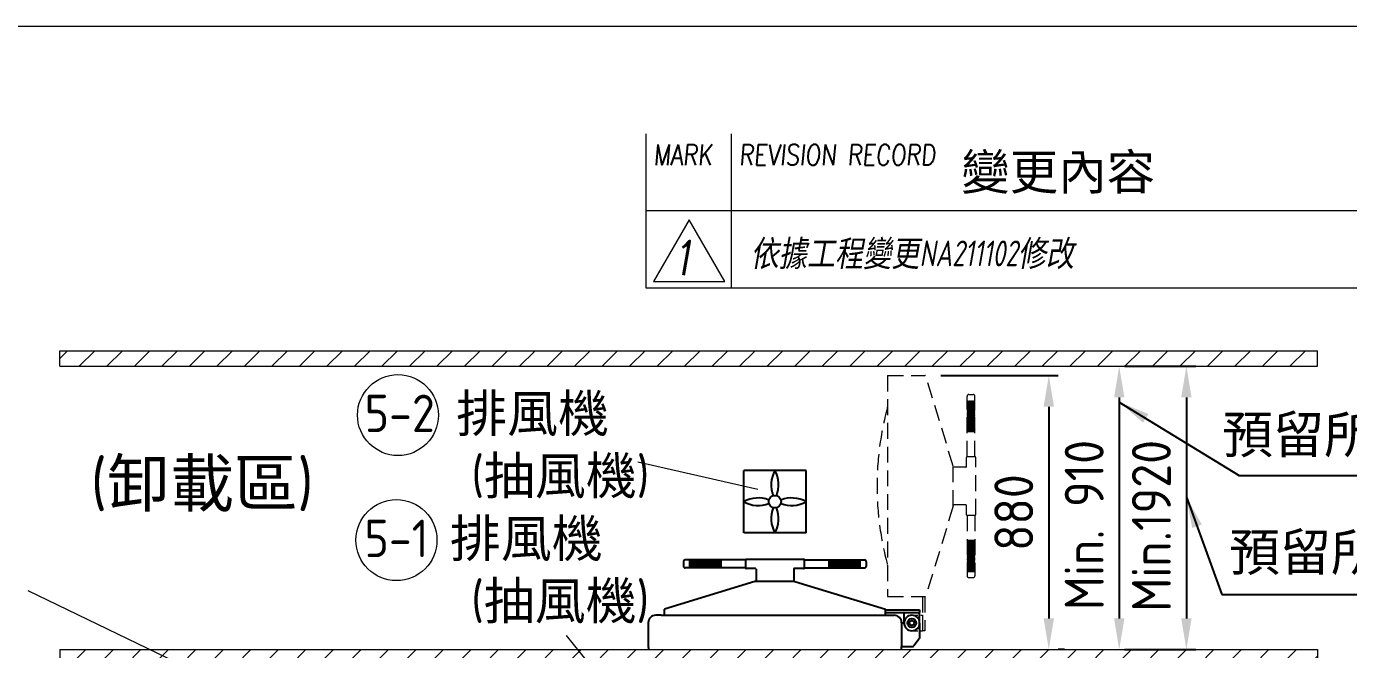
# Model space of a CAD drawing. Header units: millimetres. Extents: x 0 to 16115, y -10 to 11340.
# Drawn here: x 9635 to 13882, y 9338 to 11340 of the extents above; entities that cross this region are included whole.
import ezdxf

# ---------------------------------------------------------------- set-up
doc = ezdxf.new("R2010")
doc.units = ezdxf.units.MM
doc.header["$MEASUREMENT"] = 0
doc.linetypes.add('HIDDEN', pattern=[9.525, 6.35, -3.175])
doc.layers.get('0').update_dxf_attribs({"lineweight": 25})
for name, color, linetype, lineweight in [('D', 3, 'Continuous', 13), ('F', 7, 'Continuous', 15), ('H', 2, 'HIDDEN', 15), ('S', 4, 'Continuous', 15), ('T', 4, 'Continuous', 15)]:
    doc.layers.add(name, color=color, linetype=linetype, lineweight=lineweight)
doc.styles.get("Standard").update_dxf_attribs({"font": 'KAIU.TTF'})
doc.styles.add('STU25', font='isocp2.shx')
doc.styles.add('Text', font='romans.shx', dxfattribs={"width": 0.8, "oblique": 10})
doc.dimstyles.new('STU25', dxfattribs={"dimscale": 50, "dimtxt": 2.5, "dimasz": 2, "dimexe": 0.6, "dimexo": 1, "dimgap": 1, "dimtad": 1, "dimdsep": 46, "dimtxsty": 'STU25', "dimcen": 2, "dimazin": 2, "dimtfac": 1, "dimtmove": 0, "dimatfit": 3, "dimfxl": 0, "dimtolj": 1, "dimtzin": 0, "dimarcsym": 0})
doc.dimstyles.new('STU25$7', dxfattribs={"dimscale": 50, "dimtxt": 2.5, "dimasz": 2, "dimexe": 1.25, "dimexo": 0.625, "dimgap": 1, "dimtad": 0, "dimdec": 4, "dimdsep": 46, "dimtxsty": 'STU25', "dimcen": 2.5, "dimazin": 2, "dimtfac": 1, "dimtdec": 4, "dimtmove": 0, "dimatfit": 3, "dimfxl": 0, "dimtolj": 1, "dimtzin": 0, "dimarcsym": 0})

# ---------------------------------------------------------------- blocks, each defined once
blk = doc.blocks.new('*D11')
at = {"layer": 'D', "color": 0, "lineweight": -2}
for p, q in [((13162.2, 10248.1), (13391.6, 10248.1)), ((13361.6, 10148.1), (13361.6, 9438.1)), ((13162.2, 9338.1), (13391.6, 9338.1))]:
    blk.add_line(p, q, dxfattribs=at)
at = {"layer": 'D', "color": 0}
for points in [[(13378.2, 10148.1), (13344.9, 10148.1), (13361.6, 10248.1)], [(13344.9, 9438.1), (13378.2, 9438.1), (13361.6, 9338.1)]]:
    blk.add_solid(points, dxfattribs=at)
at = {"layer": 'Defpoints', "color": 0}
for p in [(13112.2, 10248.1), (13112.2, 9338.1), (13361.6, 9338.1)]:
    blk.add_point(p, dxfattribs=at)
at = {"layer": 'D', "color": 0, "insert": (13249.1, 9735.4), "char_height": 125, "attachment_point": 5, "rotation": 90, "style": 'STU25'}
blk.add_mtext('\\A1;{\\Fisocp2.shx;Min.1920}', dxfattribs=at)
blk = doc.blocks.new('*D12')
at = {"layer": 'D', "color": 0, "lineweight": -2}
for p, q in [((13162.2, 10248.1), (13175.7, 10248.1)), ((13145.7, 10148.1), (13145.7, 9438.1)), ((13162.2, 9338.1), (13175.7, 9338.1))]:
    blk.add_line(p, q, dxfattribs=at)
at = {"layer": 'D', "color": 0}
for points in [[(13162.4, 10148.1), (13129.1, 10148.1), (13145.7, 10248.1)], [(13129.1, 9438.1), (13162.4, 9438.1), (13145.7, 9338.1)]]:
    blk.add_solid(points, dxfattribs=at)
at = {"layer": 'Defpoints', "color": 0}
for p in [(13112.2, 10248.1), (13112.2, 9338.1), (13145.7, 9338.1)]:
    blk.add_point(p, dxfattribs=at)
at = {"layer": 'D', "color": 0, "insert": (13033.2, 9738.1), "char_height": 125, "attachment_point": 5, "rotation": 90, "style": 'STU25'}
blk.add_mtext('\\A1;{\\Fisocp2.shx;Min. 910}', dxfattribs=at)
blk = doc.blocks.new('*D20')
at = {"layer": 'D', "color": 0, "lineweight": -2}
for p, q in [((12572.6, 10218.4), (12949.5, 10218.4)), ((12919.5, 10118.4), (12919.5, 9438.1)), ((12969.5, 9338.1), (12949.5, 9338.1))]:
    blk.add_line(p, q, dxfattribs=at)
at = {"layer": 'D', "color": 0}
for points in [[(12936.2, 10118.4), (12902.9, 10118.4), (12919.5, 10218.4)], [(12902.9, 9438.1), (12936.2, 9438.1), (12919.5, 9338.1)]]:
    blk.add_solid(points, dxfattribs=at)
at = {"layer": 'Defpoints', "color": 0}
for p in [(12522.6, 10218.4), (12919.5, 9338.1), (12919.5, 9338.1)]:
    blk.add_point(p, dxfattribs=at)
at = {"layer": 'D', "color": 0, "insert": (12807, 9778.2), "char_height": 125, "attachment_point": 5, "rotation": 90, "style": 'STU25'}
blk.add_mtext('\\A1;880', dxfattribs=at)

msp = doc.modelspace()

# ---------------------------------------------------------------- hatches: boundary and pattern name
at = {"layer": 'H', "ltscale": 5}
h = msp.add_hatch(dxfattribs=at)
h.set_pattern_fill('ANSI31', color=256, scale=500, style=0)
h.set_pattern_definition([(45, (5042.114, 19715.65), (-44.19417, 44.19417), [])])
edge = h.paths.add_edge_path()
edge.add_line((9742.148, 10248.086), (13782.148, 10248.086))
edge.add_line((13782.148, 10248.086), (13782.148, 10298.086))
edge.add_line((9742.148, 10298.086), (13782.148, 10298.086))
edge.add_line((9742.148, 10248.086), (9742.148, 10298.086))
h = msp.add_hatch(dxfattribs=at)
h.set_pattern_fill('ANSI31', color=256, scale=500, style=0)
h.set_pattern_definition([(45, (-15540.395, -4626.37), (-44.19417, 44.19417), [])])
h.paths.add_polyline_path([(13782.148, 7788.086), (13782.148, 9338.086), (9742.148, 9338.086), (9742.148, 7788.086), (9792.148, 7788.086), (9792.148, 7838.086), (9792.148, 8388.086), (9792.148, 9288.086), (13732.148, 9288.086), (13732.148, 9212.13, -0.41421356), (13742.908, 9201.369, -0.41421356), (13732.148, 9190.608), (13732.148, 7838.086), (13732.148, 7788.086)])

# ---------------------------------------------------------------- linework, layer by layer
at = {"linetype": 'Continuous'}
for p, q in [((12139.648, 9913.086), (11939.648, 9913.086)), ((11939.648, 9713.086), (11939.648, 9913.086)), ((12139.648, 9713.086), (12139.648, 9913.086)), ((12139.648, 9713.086), (11939.648, 9713.086))]:
    msp.add_line(p, q, dxfattribs=at)
for p, q in [((11745.541, 9620.086), (11745.541, 9606.686)), ((11945.541, 9626.086), (11751.541, 9626.086)), ((11945.541, 9600.686), (11751.541, 9600.686)), ((11789.355, 9626.086), (11765.541, 9602.273)), ((11787.355, 9626.086), (11765.541, 9604.273)), ((11785.355, 9626.086), (11765.541, 9606.273)), ((11783.355, 9626.086), (11765.541, 9608.273)), ((11765.541, 9626.086), (11765.541, 9600.686)), ((11775.355, 9626.086), (11765.541, 9616.273)), ((11773.355, 9626.086), (11765.541, 9618.273)), ((11771.355, 9626.086), (11765.541, 9620.273)), ((11781.355, 9626.086), (11765.541, 9610.273)), ((11779.355, 9626.086), (11765.541, 9612.273)), ((11777.355, 9626.086), (11765.541, 9614.273)), ((11767.355, 9626.086), (11765.541, 9624.273)), ((11769.355, 9626.086), (11765.541, 9622.273)), ((11765.541, 9625.663), (11790.519, 9600.686)), ((11765.541, 9623.663), (11788.519, 9600.686)), ((11765.541, 9621.663), (11786.519, 9600.686)), ((11765.541, 9619.663), (11784.519, 9600.686)), ((11765.541, 9617.663), (11782.519, 9600.686)), ((11765.541, 9615.663), (11780.519, 9600.686)), ((11765.541, 9613.663), (11778.519, 9600.686)), ((11765.541, 9611.663), (11776.519, 9600.686)), ((11765.541, 9609.663), (11774.519, 9600.686)), ((11765.541, 9607.663), (11772.519, 9600.686)), ((11765.541, 9605.663), (11770.519, 9600.686)), ((11765.541, 9603.663), (11768.519, 9600.686)), ((11765.541, 9601.663), (11766.519, 9600.686)), ((11791.355, 9626.086), (11765.955, 9600.686)), ((11767.119, 9626.086), (11792.519, 9600.686)), ((11793.355, 9626.086), (11767.955, 9600.686)), ((11769.119, 9626.086), (11794.519, 9600.686)), ((11795.355, 9626.086), (11769.955, 9600.686)), ((11771.119, 9626.086), (11796.519, 9600.686)), ((11797.355, 9626.086), (11771.955, 9600.686)), ((11773.119, 9626.086), (11798.519, 9600.686)), ((11799.355, 9626.086), (11773.955, 9600.686)), ((11775.119, 9626.086), (11800.519, 9600.686)), ((11801.355, 9626.086), (11775.955, 9600.686)), ((11777.119, 9626.086), (11802.519, 9600.686)), ((11803.355, 9626.086), (11777.955, 9600.686)), ((11779.119, 9626.086), (11804.519, 9600.686)), ((11805.355, 9626.086), (11779.955, 9600.686)), ((11781.119, 9626.086), (11806.519, 9600.686)), ((11807.355, 9626.086), (11781.955, 9600.686)), ((11783.119, 9626.086), (11808.519, 9600.686)), ((11809.355, 9626.086), (11783.955, 9600.686)), ((11785.119, 9626.086), (11810.519, 9600.686)), ((11811.355, 9626.086), (11785.955, 9600.686)), ((11787.119, 9626.086), (11812.519, 9600.686)), ((11813.355, 9626.086), (11787.955, 9600.686)), ((11789.119, 9626.086), (11814.519, 9600.686)), ((11815.355, 9626.086), (11789.955, 9600.686)), ((11791.119, 9626.086), (11816.519, 9600.686)), ((11817.355, 9626.086), (11791.955, 9600.686)), ((11793.119, 9626.086), (11818.519, 9600.686)), ((11819.355, 9626.086), (11793.955, 9600.686)), ((11795.119, 9626.086), (11820.519, 9600.686)), ((11821.355, 9626.086), (11795.955, 9600.686)), ((11797.119, 9626.086), (11822.519, 9600.686)), ((11823.355, 9626.086), (11797.955, 9600.686)), ((11799.119, 9626.086), (11824.519, 9600.686)), ((11825.355, 9626.086), (11799.955, 9600.686)), ((11801.119, 9626.086), (11826.519, 9600.686)), ((11827.355, 9626.086), (11801.955, 9600.686)), ((11803.119, 9626.086), (11828.519, 9600.686)), ((11829.355, 9626.086), (11803.955, 9600.686)), ((11805.119, 9626.086), (11830.519, 9600.686)), ((11831.355, 9626.086), (11805.955, 9600.686)), ((11807.119, 9626.086), (11832.519, 9600.686)), ((11833.355, 9626.086), (11807.955, 9600.686)), ((11809.119, 9626.086), (11834.519, 9600.686)), ((11835.355, 9626.086), (11809.955, 9600.686)), ((11811.119, 9626.086), (11836.519, 9600.686)), ((11837.355, 9626.086), (11811.955, 9600.686)), ((11813.119, 9626.086), (11838.519, 9600.686)), ((11839.355, 9626.086), (11813.955, 9600.686)), ((11815.119, 9626.086), (11840.519, 9600.686)), ((11841.355, 9626.086), (11815.955, 9600.686)), ((11817.119, 9626.086), (11842.519, 9600.686)), ((11843.355, 9626.086), (11817.955, 9600.686)), ((11819.119, 9626.086), (11844.519, 9600.686)), ((11845.355, 9626.086), (11819.955, 9600.686)), ((11821.119, 9626.086), (11846.519, 9600.686)), ((11847.355, 9626.086), (11821.955, 9600.686)), ((11823.119, 9626.086), (11848.519, 9600.686)), ((11849.355, 9626.086), (11823.955, 9600.686)), ((11825.119, 9626.086), (11850.519, 9600.686)), ((11851.355, 9626.086), (11825.955, 9600.686)), ((11827.119, 9626.086), (11852.519, 9600.686)), ((11853.355, 9626.086), (11827.955, 9600.686)), ((11829.119, 9626.086), (11854.519, 9600.686)), ((11855.355, 9626.086), (11829.955, 9600.686)), ((11831.119, 9626.086), (11856.519, 9600.686)), ((11857.355, 9626.086), (11831.955, 9600.686)), ((11833.119, 9626.086), (11858.519, 9600.686)), ((11859.355, 9626.086), (11833.955, 9600.686)), ((11835.119, 9626.086), (11860.519, 9600.686)), ((11861.355, 9626.086), (11835.955, 9600.686)), ((11837.119, 9626.086), (11862.519, 9600.686)), ((11863.355, 9626.086), (11837.955, 9600.686)), ((11839.119, 9626.086), (11864.519, 9600.686)), ((11865.355, 9626.086), (11839.955, 9600.686)), ((11841.119, 9626.086), (11865.541, 9601.663)), ((11865.541, 9624.273), (11841.955, 9600.686)), ((11843.119, 9626.086), (11865.541, 9603.663)), ((11865.541, 9622.273), (11843.955, 9600.686)), ((11845.119, 9626.086), (11865.541, 9605.663)), ((11865.541, 9620.273), (11845.955, 9600.686)), ((11847.119, 9626.086), (11865.541, 9607.663)), ((11865.541, 9618.273), (11847.955, 9600.686)), ((11849.119, 9626.086), (11865.541, 9609.663)), ((11865.541, 9616.273), (11849.955, 9600.686)), ((11851.119, 9626.086), (11865.541, 9611.663)), ((11865.541, 9614.273), (11851.955, 9600.686)), ((11853.119, 9626.086), (11865.541, 9613.663)), ((11865.541, 9612.273), (11853.955, 9600.686)), ((11855.119, 9626.086), (11865.541, 9615.663)), ((11865.541, 9610.273), (11855.955, 9600.686)), ((11857.119, 9626.086), (11865.541, 9617.663)), ((11865.541, 9608.273), (11857.955, 9600.686)), ((11859.119, 9626.086), (11865.541, 9619.663)), ((11865.541, 9606.273), (11859.955, 9600.686)), ((11861.119, 9626.086), (11865.541, 9621.663)), ((11865.541, 9604.273), (11861.955, 9600.686)), ((11863.119, 9626.086), (11865.541, 9623.663)), ((11865.541, 9602.273), (11863.955, 9600.686)), ((11865.541, 9626.086), (11865.541, 9600.686)), ((11945.541, 9626.386), (11945.541, 9600.386)), ((11947.541, 9628.386), (12131.754, 9628.386)), ((12133.754, 9626.386), (12133.754, 9600.386)), ((12133.754, 9626.086), (12327.754, 9626.086)), ((12133.754, 9600.686), (12327.754, 9600.686)), ((12213.754, 9610.5), (12229.34, 9626.086)), ((12213.754, 9608.5), (12231.34, 9626.086)), ((12213.754, 9606.5), (12233.34, 9626.086)), ((12213.754, 9604.5), (12235.34, 9626.086)), ((12213.754, 9602.5), (12237.34, 9626.086)), ((12213.754, 9600.686), (12213.754, 9626.086)), ((12213.754, 9616.5), (12223.34, 9626.086)), ((12213.754, 9614.5), (12225.34, 9626.086)), ((12213.754, 9612.5), (12227.34, 9626.086)), ((12213.754, 9622.5), (12217.34, 9626.086)), ((12213.754, 9620.5), (12219.34, 9626.086)), ((12213.754, 9618.5), (12221.34, 9626.086)), ((12213.754, 9624.5), (12215.34, 9626.086)), ((12238.177, 9600.686), (12213.754, 9625.109)), ((12236.177, 9600.686), (12213.754, 9623.109)), ((12234.177, 9600.686), (12213.754, 9621.109)), ((12232.177, 9600.686), (12213.754, 9619.109)), ((12230.177, 9600.686), (12213.754, 9617.109)), ((12228.177, 9600.686), (12213.754, 9615.109)), ((12226.177, 9600.686), (12213.754, 9613.109)), ((12224.177, 9600.686), (12213.754, 9611.109)), ((12222.177, 9600.686), (12213.754, 9609.109)), ((12220.177, 9600.686), (12213.754, 9607.109)), ((12218.177, 9600.686), (12213.754, 9605.109)), ((12216.177, 9600.686), (12213.754, 9603.109)), ((12213.94, 9600.686), (12239.34, 9626.086)), ((12240.177, 9600.686), (12214.777, 9626.086)), ((12215.94, 9600.686), (12241.34, 9626.086)), ((12242.177, 9600.686), (12216.777, 9626.086)), ((12217.94, 9600.686), (12243.34, 9626.086)), ((12244.177, 9600.686), (12218.777, 9626.086)), ((12219.94, 9600.686), (12245.34, 9626.086)), ((12246.177, 9600.686), (12220.777, 9626.086)), ((12221.94, 9600.686), (12247.34, 9626.086)), ((12248.177, 9600.686), (12222.777, 9626.086)), ((12223.94, 9600.686), (12249.34, 9626.086)), ((12250.177, 9600.686), (12224.777, 9626.086)), ((12225.94, 9600.686), (12251.34, 9626.086)), ((12252.177, 9600.686), (12226.777, 9626.086)), ((12227.94, 9600.686), (12253.34, 9626.086)), ((12254.177, 9600.686), (12228.777, 9626.086)), ((12229.94, 9600.686), (12255.34, 9626.086)), ((12256.177, 9600.686), (12230.777, 9626.086)), ((12231.94, 9600.686), (12257.34, 9626.086)), ((12258.177, 9600.686), (12232.777, 9626.086)), ((12233.94, 9600.686), (12259.34, 9626.086)), ((12260.177, 9600.686), (12234.777, 9626.086)), ((12235.94, 9600.686), (12261.34, 9626.086)), ((12262.177, 9600.686), (12236.777, 9626.086)), ((12237.94, 9600.686), (12263.34, 9626.086)), ((12264.177, 9600.686), (12238.777, 9626.086)), ((12239.94, 9600.686), (12265.34, 9626.086)), ((12266.177, 9600.686), (12240.777, 9626.086)), ((12241.94, 9600.686), (12267.34, 9626.086)), ((12268.177, 9600.686), (12242.777, 9626.086)), ((12243.94, 9600.686), (12269.34, 9626.086)), ((12270.177, 9600.686), (12244.777, 9626.086)), ((12245.94, 9600.686), (12271.34, 9626.086)), ((12272.177, 9600.686), (12246.777, 9626.086)), ((12247.94, 9600.686), (12273.34, 9626.086)), ((12274.177, 9600.686), (12248.777, 9626.086)), ((12249.94, 9600.686), (12275.34, 9626.086)), ((12276.177, 9600.686), (12250.777, 9626.086)), ((12251.94, 9600.686), (12277.34, 9626.086)), ((12278.177, 9600.686), (12252.777, 9626.086)), ((12253.94, 9600.686), (12279.34, 9626.086)), ((12280.177, 9600.686), (12254.777, 9626.086)), ((12255.94, 9600.686), (12281.34, 9626.086)), ((12282.177, 9600.686), (12256.777, 9626.086)), ((12257.94, 9600.686), (12283.34, 9626.086)), ((12284.177, 9600.686), (12258.777, 9626.086)), ((12259.94, 9600.686), (12285.34, 9626.086)), ((12286.177, 9600.686), (12260.777, 9626.086)), ((12261.94, 9600.686), (12287.34, 9626.086)), ((12288.177, 9600.686), (12262.777, 9626.086)), ((12263.94, 9600.686), (12289.34, 9626.086)), ((12290.177, 9600.686), (12264.777, 9626.086)), ((12265.94, 9600.686), (12291.34, 9626.086)), ((12292.177, 9600.686), (12266.777, 9626.086)), ((12267.94, 9600.686), (12293.34, 9626.086)), ((12294.177, 9600.686), (12268.777, 9626.086)), ((12269.94, 9600.686), (12295.34, 9626.086)), ((12296.177, 9600.686), (12270.777, 9626.086)), ((12271.94, 9600.686), (12297.34, 9626.086)), ((12298.177, 9600.686), (12272.777, 9626.086)), ((12273.94, 9600.686), (12299.34, 9626.086)), ((12300.177, 9600.686), (12274.777, 9626.086)), ((12275.94, 9600.686), (12301.34, 9626.086)), ((12302.177, 9600.686), (12276.777, 9626.086)), ((12277.94, 9600.686), (12303.34, 9626.086)), ((12304.177, 9600.686), (12278.777, 9626.086)), ((12279.94, 9600.686), (12305.34, 9626.086)), ((12306.177, 9600.686), (12280.777, 9626.086)), ((12281.94, 9600.686), (12307.34, 9626.086)), ((12308.177, 9600.686), (12282.777, 9626.086)), ((12283.94, 9600.686), (12309.34, 9626.086)), ((12310.177, 9600.686), (12284.777, 9626.086)), ((12285.94, 9600.686), (12311.34, 9626.086)), ((12312.177, 9600.686), (12286.777, 9626.086)), ((12287.94, 9600.686), (12313.34, 9626.086)), ((12313.754, 9601.109), (12288.777, 9626.086)), ((12289.94, 9600.686), (12313.754, 9624.5)), ((12313.754, 9603.109), (12290.777, 9626.086)), ((12291.94, 9600.686), (12313.754, 9622.5)), ((12313.754, 9605.109), (12292.777, 9626.086)), ((12293.94, 9600.686), (12313.754, 9620.5)), ((12313.754, 9607.109), (12294.777, 9626.086)), ((12295.94, 9600.686), (12313.754, 9618.5)), ((12313.754, 9609.109), (12296.777, 9626.086)), ((12297.94, 9600.686), (12313.754, 9616.5)), ((12313.754, 9611.109), (12298.777, 9626.086)), ((12299.94, 9600.686), (12313.754, 9614.5)), ((12313.754, 9613.109), (12300.777, 9626.086)), ((12301.94, 9600.686), (12313.754, 9612.5)), ((12313.754, 9615.109), (12302.777, 9626.086)), ((12303.94, 9600.686), (12313.754, 9610.5)), ((12313.754, 9617.109), (12304.777, 9626.086)), ((12305.94, 9600.686), (12313.754, 9608.5)), ((12313.754, 9619.109), (12306.777, 9626.086)), ((12307.94, 9600.686), (12313.754, 9606.5)), ((12313.754, 9621.109), (12308.777, 9626.086)), ((12309.94, 9600.686), (12313.754, 9604.5)), ((12313.754, 9623.109), (12310.777, 9626.086)), ((12311.94, 9600.686), (12313.754, 9602.5)), ((12313.754, 9625.109), (12312.777, 9626.086)), ((12313.754, 9600.686), (12313.754, 9626.086)), ((12333.754, 9606.686), (12333.754, 9620.086)), ((11975.648, 9556.386), (11684.648, 9467.387)), ((11977.148, 9598.386), (11947.541, 9598.386)), ((12103.648, 9556.386), (11975.648, 9556.386)), ((11979.148, 9596.386), (11979.148, 9556.386)), ((12100.148, 9596.386), (12100.148, 9556.386)), ((12131.754, 9598.386), (12102.148, 9598.386)), ((12103.648, 9556.386), (12394.648, 9467.387)), ((11674.648, 9448.387), (11656.648, 9448.387)), ((11674.648, 9448.387), (12422.648, 9448.387)), ((11684.648, 9448.387), (11684.648, 9467.387)), ((12394.648, 9448.387), (12394.648, 9467.387)), ((12394.648, 9465.387), (12504.648, 9465.387)), ((12394.648, 9457.387), (12504.648, 9457.387)), ((12404.648, 9448.387), (12422.648, 9448.387)), ((12454.648, 9457.387), (12504.648, 9457.387)), ((12454.648, 9423.387), (12454.648, 9457.387)), ((12504.648, 9465.387), (12504.648, 9457.387)), ((12504.648, 9423.387), (12504.648, 9457.387)), ((11632.648, 9424.387), (11632.648, 9347.387)), ((12446.648, 9424.387), (12446.648, 9347.387)), ((12454.648, 9423.387), (12446.648, 9423.387)), ((12446.648, 9423.387), (12446.648, 9348.387)), ((12504.648, 9423.387), (12504.648, 9375.141)), ((12446.648, 9348.387), (12454.648, 9348.387)), ((12454.648, 9348.387), (12482.244, 9348.387)), ((12503.552, 9372.017), (12486.149, 9350.264))]:
    msp.add_line(p, q)
for centre, radius in [((12039.648, 9813.086), 20), ((12039.648, 9813.086), 20), ((12039.648, 9813.086), 20), ((12039.648, 9813.086), 20), ((12479.648, 9423.387), 14), ((12479.648, 9423.387), 8)]:
    msp.add_circle(centre, radius)
for centre, radius, start, end in [((12120.672, 9867.211), 93.11, 150.481802, 201.977032), ((11958.623, 9867.211), 93.11, 338.022968, 29.518198), ((11985.523, 9732.062), 93.11, 68.022968, 119.518198), ((11985.523, 9894.111), 93.11, 240.481802, 291.977032), ((12093.772, 9732.062), 93.11, 60.481802, 111.977032), ((12093.772, 9894.111), 93.11, 248.022968, 299.518198), ((12120.672, 9758.962), 93.11, 158.022968, 209.518198), ((11958.623, 9758.962), 93.11, 330.481802, 21.977032), ((11751.541, 9620.086), 6, 90, 180), ((11751.541, 9606.686), 6, 180, 270), ((11947.541, 9626.386), 2, 90, 180), ((11947.541, 9600.386), 2, 180, 270), ((12131.754, 9626.386), 2, 0, 90), ((12131.754, 9600.386), 2, 270, 0), ((12327.754, 9620.086), 6, 0, 90), ((12327.754, 9606.686), 6, 270, 0), ((11977.148, 9596.386), 2, 0, 90), ((12102.148, 9596.386), 2, 90, 180), ((11656.648, 9424.387), 24, 90, 180), ((12422.648, 9424.387), 24, 0, 90), ((12479.648, 9423.387), 25, 0, 180), ((12479.648, 9423.387), 25, 180, 0), ((11656.648, 9347.387), 24, 180, 202.801423), ((12422.648, 9347.387), 24, 337.198577, 0), ((12482.244, 9353.387), 5, 270, 321.340192), ((12499.648, 9375.141), 5, 321.340192, 0)]:
    msp.add_arc(centre, radius, start, end)
at = {"layer": 'D'}
for p, q in [((11599.347, 9941.101), (11984.456, 9853.251)), ((9640.192, 9527.874), (10214.03, 9250.331)), ((11980.513, 8626.121), (11370.56, 9383.432))]:
    msp.add_line(p, q, dxfattribs=at)
for centre in [(10828.743, 10091.403), (10823.856, 9689.718)]:
    msp.add_circle(centre, 130, dxfattribs=at)
at = {"layer": 'F'}
msp.add_line((11624.543, 10995.085), (11624.543, 10500.085), dxfattribs=at)
at = {"layer": 'F', "color": 7}
for p, q in [((11899.543, 10995.085), (11899.543, 10500.085)), ((15780.085, 10747.585), (11624.543, 10747.585)), ((11624.543, 10500.085), (15780.085, 10500.085))]:
    msp.add_line(p, q, dxfattribs=at)
at = {"layer": 'F', "color": 6}
msp.add_lwpolyline([(0, 11340), (0, -10), (16115, -10), (16115, 11340)], close=True, dxfattribs=at)
at = {"layer": 'F', "color": 7}
msp.add_lwpolyline([(11764.14, 10718.968), (11649.874, 10521.053), (11878.407, 10521.053)], close=True, dxfattribs=at)
at = {"layer": 'H', "ltscale": 8}
for p, q in [((12401.648, 10218.387), (12401.648, 9508.387)), ((12401.648, 10218.387), (12522.648, 10218.387)), ((12523.644, 10218.474), (12522.648, 10218.387)), ((12612.643, 9927.387), (12523.644, 10218.474)), ((12656.948, 9957.493), (12656.948, 10151.493)), ((12662.948, 10157.493), (12676.348, 10157.493)), ((12682.348, 9957.493), (12682.348, 10151.493)), ((12681.925, 10137.493), (12656.948, 10112.516)), ((12679.925, 10137.493), (12656.948, 10114.516)), ((12671.925, 10137.493), (12656.948, 10122.516)), ((12673.925, 10137.493), (12656.948, 10120.516)), ((12675.925, 10137.493), (12656.948, 10118.516)), ((12677.925, 10137.493), (12656.948, 10116.516)), ((12669.925, 10137.493), (12656.948, 10124.516)), ((12682.348, 10111.68), (12656.948, 10137.08)), ((12682.348, 10135.916), (12656.948, 10110.516)), ((12682.348, 10109.68), (12656.948, 10135.08)), ((12682.348, 10133.916), (12656.948, 10108.516)), ((12682.348, 10107.68), (12656.948, 10133.08)), ((12682.348, 10131.916), (12656.948, 10106.516)), ((12682.348, 10105.68), (12656.948, 10131.08)), ((12682.348, 10129.916), (12656.948, 10104.516)), ((12682.348, 10103.68), (12656.948, 10129.08)), ((12682.348, 10127.916), (12656.948, 10102.516)), ((12682.348, 10101.68), (12656.948, 10127.08)), ((12682.348, 10125.916), (12656.948, 10100.516)), ((12682.348, 10099.68), (12656.948, 10125.08)), ((12682.348, 10123.916), (12656.948, 10098.516)), ((12682.348, 10097.68), (12656.948, 10123.08)), ((12682.348, 10121.916), (12656.948, 10096.516)), ((12682.348, 10095.68), (12656.948, 10121.08)), ((12682.348, 10119.916), (12656.948, 10094.516)), ((12682.348, 10093.68), (12656.948, 10119.08)), ((12682.348, 10117.916), (12656.948, 10092.516)), ((12682.348, 10091.68), (12656.948, 10117.08)), ((12682.348, 10115.916), (12656.948, 10090.516)), ((12682.348, 10089.68), (12656.948, 10115.08)), ((12682.348, 10113.916), (12656.948, 10088.516)), ((12682.348, 10087.68), (12656.948, 10113.08)), ((12682.348, 10111.916), (12656.948, 10086.516)), ((12682.348, 10085.68), (12656.948, 10111.08)), ((12682.348, 10109.916), (12656.948, 10084.516)), ((12682.348, 10083.68), (12656.948, 10109.08)), ((12682.348, 10113.68), (12658.534, 10137.493)), ((12682.348, 10115.68), (12660.534, 10137.493)), ((12682.348, 10117.68), (12662.534, 10137.493)), ((12682.348, 10119.68), (12664.534, 10137.493)), ((12682.348, 10121.68), (12666.534, 10137.493)), ((12682.348, 10123.68), (12668.534, 10137.493)), ((12682.348, 10125.68), (12670.534, 10137.493)), ((12682.348, 10107.916), (12656.948, 10082.516)), ((12682.348, 10081.68), (12656.948, 10107.08)), ((12682.348, 10105.916), (12656.948, 10080.516)), ((12682.348, 10079.68), (12656.948, 10105.08)), ((12682.348, 10103.916), (12656.948, 10078.516)), ((12682.348, 10077.68), (12656.948, 10103.08)), ((12682.348, 10101.916), (12656.948, 10076.516)), ((12682.348, 10075.68), (12656.948, 10101.08)), ((12682.348, 10099.916), (12656.948, 10074.516)), ((12682.348, 10073.68), (12656.948, 10099.08)), ((12682.348, 10097.916), (12656.948, 10072.516)), ((12682.348, 10071.68), (12656.948, 10097.08)), ((12682.348, 10095.916), (12656.948, 10070.516)), ((12682.348, 10069.68), (12656.948, 10095.08)), ((12682.348, 10093.916), (12656.948, 10068.516)), ((12682.348, 10067.68), (12656.948, 10093.08)), ((12682.348, 10091.916), (12656.948, 10066.516)), ((12682.348, 10065.68), (12656.948, 10091.08)), ((12682.348, 10089.916), (12656.948, 10064.516)), ((12682.348, 10063.68), (12656.948, 10089.08)), ((12682.348, 10087.916), (12656.948, 10062.516)), ((12682.348, 10061.68), (12656.948, 10087.08)), ((12682.348, 10085.916), (12656.948, 10060.516)), ((12682.348, 10059.68), (12656.948, 10085.08)), ((12682.348, 10083.916), (12656.948, 10058.516)), ((12682.348, 10057.68), (12656.948, 10083.08)), ((12682.348, 10081.916), (12656.948, 10056.516)), ((12682.348, 10055.68), (12656.948, 10081.08)), ((12682.348, 10079.916), (12656.948, 10054.516)), ((12682.348, 10053.68), (12656.948, 10079.08)), ((12682.348, 10077.916), (12656.948, 10052.516)), ((12682.348, 10051.68), (12656.948, 10077.08)), ((12682.348, 10075.916), (12656.948, 10050.516)), ((12682.348, 10049.68), (12656.948, 10075.08)), ((12682.348, 10073.916), (12656.948, 10048.516)), ((12682.348, 10047.68), (12656.948, 10073.08)), ((12682.348, 10071.916), (12656.948, 10046.516)), ((12682.348, 10045.68), (12656.948, 10071.08)), ((12682.348, 10069.916), (12656.948, 10044.516)), ((12682.348, 10043.68), (12656.948, 10069.08)), ((12682.348, 10067.916), (12656.948, 10042.516)), ((12682.348, 10041.68), (12656.948, 10067.08)), ((12682.348, 10065.916), (12656.948, 10040.516)), ((12682.348, 10039.68), (12656.948, 10065.08)), ((12682.348, 10063.916), (12656.948, 10038.516)), ((12682.348, 10037.68), (12656.948, 10063.08)), ((12680.534, 10037.493), (12656.948, 10061.08)), ((12678.534, 10037.493), (12656.948, 10059.08)), ((12676.534, 10037.493), (12656.948, 10057.08)), ((12674.534, 10037.493), (12656.948, 10055.08)), ((12672.534, 10037.493), (12656.948, 10053.08)), ((12670.534, 10037.493), (12656.948, 10051.08)), ((12668.534, 10037.493), (12656.948, 10049.08)), ((12666.534, 10037.493), (12656.948, 10047.08)), ((12664.534, 10037.493), (12656.948, 10045.08)), ((12662.534, 10037.493), (12656.948, 10043.08)), ((12660.534, 10037.493), (12656.948, 10041.08)), ((12658.534, 10037.493), (12656.948, 10039.08)), ((12682.348, 10037.493), (12656.948, 10037.493)), ((12682.348, 10061.916), (12657.925, 10037.493)), ((12682.348, 10059.916), (12659.925, 10037.493)), ((12682.348, 10057.916), (12661.925, 10037.493)), ((12682.348, 10055.916), (12663.925, 10037.493)), ((12682.348, 10053.916), (12665.925, 10037.493)), ((12682.348, 10051.916), (12667.925, 10037.493)), ((12682.348, 10049.916), (12669.925, 10037.493)), ((12682.348, 10047.916), (12671.925, 10037.493)), ((12682.348, 10045.916), (12673.925, 10037.493)), ((12682.348, 10043.916), (12675.925, 10037.493)), ((12682.348, 10041.916), (12677.925, 10037.493)), ((12682.348, 10039.916), (12679.925, 10037.493)), ((12654.648, 9925.887), (12654.648, 9955.493)), ((12682.648, 9957.493), (12656.648, 9957.493)), ((12684.648, 9771.281), (12684.648, 9955.493)), ((12612.643, 9799.387), (12612.643, 9927.387)), ((12652.648, 9923.887), (12612.648, 9923.887)), ((12612.643, 9799.387), (12523.644, 9508.474)), ((12652.648, 9802.887), (12612.648, 9802.887)), ((12654.648, 9771.281), (12654.648, 9800.887)), ((12682.648, 9769.281), (12656.648, 9769.281)), ((12656.948, 9769.281), (12656.948, 9575.281)), ((12682.348, 9769.281), (12682.348, 9575.281)), ((12656.948, 9689.281), (12682.348, 9689.281)), ((12656.948, 9664.858), (12681.37, 9689.281)), ((12656.948, 9666.858), (12679.37, 9689.281)), ((12656.948, 9668.858), (12677.37, 9689.281)), ((12656.948, 9670.858), (12675.37, 9689.281)), ((12656.948, 9672.858), (12673.37, 9689.281)), ((12656.948, 9674.858), (12671.37, 9689.281)), ((12656.948, 9686.858), (12659.37, 9689.281)), ((12656.948, 9676.858), (12669.37, 9689.281)), ((12656.948, 9678.858), (12667.37, 9689.281)), ((12656.948, 9680.858), (12665.37, 9689.281)), ((12656.948, 9682.858), (12663.37, 9689.281)), ((12656.948, 9684.858), (12661.37, 9689.281)), ((12656.948, 9689.094), (12682.348, 9663.694)), ((12656.948, 9662.858), (12682.348, 9688.258)), ((12656.948, 9687.094), (12682.348, 9661.694)), ((12656.948, 9660.858), (12682.348, 9686.258)), ((12656.948, 9685.094), (12682.348, 9659.694)), ((12656.948, 9658.858), (12682.348, 9684.258)), ((12658.761, 9689.281), (12682.348, 9665.694)), ((12660.761, 9689.281), (12682.348, 9667.694)), ((12662.761, 9689.281), (12682.348, 9669.694)), ((12664.761, 9689.281), (12682.348, 9671.694)), ((12666.761, 9689.281), (12682.348, 9673.694)), ((12668.761, 9689.281), (12682.348, 9675.694)), ((12670.761, 9689.281), (12682.348, 9677.694)), ((12672.761, 9689.281), (12682.348, 9679.694)), ((12674.761, 9689.281), (12682.348, 9681.694)), ((12676.761, 9689.281), (12682.348, 9683.694)), ((12678.761, 9689.281), (12682.348, 9685.694)), ((12680.761, 9689.281), (12682.348, 9687.694)), ((12656.948, 9683.094), (12682.348, 9657.694)), ((12656.948, 9656.858), (12682.348, 9682.258)), ((12656.948, 9681.094), (12682.348, 9655.694)), ((12656.948, 9654.858), (12682.348, 9680.258)), ((12656.948, 9679.094), (12682.348, 9653.694)), ((12656.948, 9652.858), (12682.348, 9678.258)), ((12656.948, 9677.094), (12682.348, 9651.694)), ((12656.948, 9650.858), (12682.348, 9676.258)), ((12656.948, 9675.094), (12682.348, 9649.694)), ((12656.948, 9648.858), (12682.348, 9674.258)), ((12656.948, 9673.094), (12682.348, 9647.694)), ((12656.948, 9646.858), (12682.348, 9672.258)), ((12656.948, 9671.094), (12682.348, 9645.694)), ((12656.948, 9644.858), (12682.348, 9670.258)), ((12656.948, 9669.094), (12682.348, 9643.694)), ((12656.948, 9642.858), (12682.348, 9668.258)), ((12656.948, 9667.094), (12682.348, 9641.694)), ((12656.948, 9640.858), (12682.348, 9666.258)), ((12656.948, 9665.094), (12682.348, 9639.694)), ((12656.948, 9638.858), (12682.348, 9664.258)), ((12656.948, 9663.094), (12682.348, 9637.694)), ((12656.948, 9636.858), (12682.348, 9662.258)), ((12656.948, 9661.094), (12682.348, 9635.694)), ((12656.948, 9634.858), (12682.348, 9660.258)), ((12656.948, 9659.094), (12682.348, 9633.694)), ((12656.948, 9632.858), (12682.348, 9658.258)), ((12656.948, 9657.094), (12682.348, 9631.694)), ((12656.948, 9630.858), (12682.348, 9656.258)), ((12656.948, 9655.094), (12682.348, 9629.694)), ((12656.948, 9628.858), (12682.348, 9654.258)), ((12656.948, 9653.094), (12682.348, 9627.694)), ((12656.948, 9626.858), (12682.348, 9652.258)), ((12656.948, 9651.094), (12682.348, 9625.694)), ((12656.948, 9624.858), (12682.348, 9650.258)), ((12656.948, 9649.094), (12682.348, 9623.694)), ((12656.948, 9622.858), (12682.348, 9648.258)), ((12656.948, 9647.094), (12682.348, 9621.694)), ((12656.948, 9620.858), (12682.348, 9646.258)), ((12656.948, 9645.094), (12682.348, 9619.694)), ((12656.948, 9618.858), (12682.348, 9644.258)), ((12656.948, 9643.094), (12682.348, 9617.694)), ((12656.948, 9616.858), (12682.348, 9642.258)), ((12656.948, 9641.094), (12682.348, 9615.694)), ((12656.948, 9614.858), (12682.348, 9640.258)), ((12656.948, 9639.094), (12682.348, 9613.694)), ((12656.948, 9612.858), (12682.348, 9638.258)), ((12656.948, 9637.094), (12682.348, 9611.694)), ((12656.948, 9610.858), (12682.348, 9636.258)), ((12656.948, 9635.094), (12682.348, 9609.694)), ((12656.948, 9608.858), (12682.348, 9634.258)), ((12656.948, 9633.094), (12682.348, 9607.694)), ((12656.948, 9606.858), (12682.348, 9632.258)), ((12656.948, 9631.094), (12682.348, 9605.694)), ((12656.948, 9604.858), (12682.348, 9630.258)), ((12656.948, 9629.094), (12682.348, 9603.694)), ((12656.948, 9602.858), (12682.348, 9628.258)), ((12656.948, 9627.094), (12682.348, 9601.694)), ((12656.948, 9600.858), (12682.348, 9626.258)), ((12656.948, 9625.094), (12682.348, 9599.694)), ((12656.948, 9598.858), (12682.348, 9624.258)), ((12656.948, 9623.094), (12682.348, 9597.694)), ((12656.948, 9596.858), (12682.348, 9622.258)), ((12656.948, 9621.094), (12682.348, 9595.694)), ((12656.948, 9594.858), (12682.348, 9620.258)), ((12656.948, 9619.094), (12682.348, 9593.694)), ((12656.948, 9592.858), (12682.348, 9618.258)), ((12656.948, 9617.094), (12682.348, 9591.694)), ((12656.948, 9590.858), (12682.348, 9616.258)), ((12656.948, 9615.094), (12682.348, 9589.694)), ((12656.948, 9613.094), (12680.761, 9589.281)), ((12656.948, 9611.094), (12678.761, 9589.281)), ((12656.948, 9609.094), (12676.761, 9589.281)), ((12656.948, 9607.094), (12674.761, 9589.281)), ((12656.948, 9605.094), (12672.761, 9589.281)), ((12656.948, 9603.094), (12670.761, 9589.281)), ((12656.948, 9601.094), (12668.761, 9589.281)), ((12656.948, 9599.094), (12666.761, 9589.281)), ((12657.37, 9589.281), (12682.348, 9614.258)), ((12659.37, 9589.281), (12682.348, 9612.258)), ((12661.37, 9589.281), (12682.348, 9610.258)), ((12663.37, 9589.281), (12682.348, 9608.258)), ((12665.37, 9589.281), (12682.348, 9606.258)), ((12667.37, 9589.281), (12682.348, 9604.258)), ((12669.37, 9589.281), (12682.348, 9602.258)), ((12671.37, 9589.281), (12682.348, 9600.258)), ((12656.948, 9597.094), (12664.761, 9589.281)), ((12656.948, 9595.094), (12662.761, 9589.281)), ((12656.948, 9593.094), (12660.761, 9589.281)), ((12656.948, 9591.094), (12658.761, 9589.281)), ((12656.948, 9589.281), (12682.348, 9589.281)), ((12662.948, 9569.281), (12676.348, 9569.281)), ((12673.37, 9589.281), (12682.348, 9598.258)), ((12675.37, 9589.281), (12682.348, 9596.258)), ((12677.37, 9589.281), (12682.348, 9594.258)), ((12679.37, 9589.281), (12682.348, 9592.258)), ((12681.37, 9589.281), (12682.348, 9590.258)), ((12401.648, 9508.387), (12522.648, 9508.387)), ((12513.648, 9508.387), (12513.648, 9398.387)), ((12521.648, 9508.387), (12521.648, 9398.387)), ((12522.648, 9508.387), (12523.644, 9508.474))]:
    msp.add_line(p, q, dxfattribs=at)
at = {"layer": 'H', "ltscale": 3}
for p, q in [((12479.648, 9448.387), (12513.648, 9448.387)), ((12513.648, 9448.387), (12513.648, 9398.387)), ((12479.648, 9398.387), (12513.648, 9398.387)), ((12521.648, 9398.387), (12513.648, 9398.387))]:
    msp.add_line(p, q, dxfattribs=at)
at = {"layer": 'H', "ltscale": 8}
for centre, radius, start, end in [((12662.948, 10151.493), 6, 90, 180), ((12676.348, 10151.493), 6, 0, 90), ((13331.26, 9863.387), 963.612, 164.854641, 195.145359), ((12219.648, 10164.267), 188, 344.854641, 345.485697), ((12656.648, 9955.493), 2, 90, 180), ((12682.648, 9955.493), 2, 0, 90), ((12652.648, 9925.887), 2, 270, 0), ((12652.648, 9800.887), 2, 0, 90), ((12656.648, 9771.281), 2, 180, 270), ((12682.648, 9771.281), 2, 270, 0), ((12219.648, 9562.507), 188, 14.514303, 15.145359), ((12662.948, 9575.281), 6, 180, 270), ((12676.348, 9575.281), 6, 270, 0)]:
    msp.add_arc(centre, radius, start, end, dxfattribs=at)
at = {"layer": 'H', "ltscale": 3}
msp.add_arc((12479.648, 9423.387), 25, 90, 270, dxfattribs=at)
at = {"layer": 'S', "linetype": 'Continuous'}
for p, q in [((9742.148, 10298.086), (13782.148, 10298.086)), ((9742.148, 10248.086), (9742.148, 10298.086)), ((13782.148, 10248.086), (13782.148, 10298.086)), ((9742.148, 10248.086), (13782.148, 10248.086)), ((9742.148, 9338.086), (9742.148, 7788.086)), ((9742.148, 9338.086), (13782.148, 9338.086)), ((13782.148, 9338.086), (13782.148, 7788.086))]:
    msp.add_line(p, q, dxfattribs=at)
at = {"layer": 'S'}
msp.add_line((12394.324, 9466.207), (12394.56, 9467.383), dxfattribs=at)

# ---------------------------------------------------------------- texts
at = {"layer": 'D', "color": 11, "char_height": 120, "attachment_point": 1, "style": 'STU25'}
for s, insert in [('{\\C3;5-2 \\f標楷體|b0|i0|c136|p65;排風機\\P\\Fisocp2.shx;     (\\f標楷體|b0|i0|c136|p65;抽風機\\Fisocp2.shx;)}', (10721.7, 10156.978)), ('{\\C3;5-1 \\f標楷體|b0|i0|c136|p65;排風機\\P\\Fisocp2.shx;     (\\f標楷體|b0|i0|c136|p65;抽風機\\Fisocp2.shx;)}', (10721.104, 9755.228))]:
    msp.add_mtext(s, dxfattribs=dict(at, insert=insert))
at = {"layer": 'D', "color": 11, "attachment_point": 1}
for s, insert, char_height in [('{\\C3;預留所需至少空間\\Fisocp2.shx;(\\f標楷體|b0|i0|c136|p65;不含子母車\\Fisocp2.shx;)}', (13476.464, 10089.094), 120), ('{\\Fisocp2.shx;\\C3;(\\f標楷體|b0|i0|c136|p65;卸載區\\Fisocp2.shx;)}', (9842.569, 9947.368), 150), ('{\\C3;預留所需至少空間\\Fisocp2.shx;(\\f標楷體|b0|i0|c136|p65;含子母車\\Fisocp2.shx;)}', (13498.529, 9711.343), 120)]:
    msp.add_mtext(s, dxfattribs=dict(at, insert=insert, char_height=char_height))
at = {"layer": 'F', "color": 1, "lineweight": 15, "style": 'Text', "oblique": 5, "width": 0.8}
for s, p in [('MARK', (11648.868, 10894.272)), ('REVISION RECORD', (11923.868, 10894.272))]:
    msp.add_text(s, height=66, dxfattribs=at).set_placement(p)
at = {"layer": 'F', "lineweight": -3}
msp.add_text('變更內容', height=114.1659, dxfattribs=at).set_placement((12638.174, 10815.457))
at = {"layer": 'T', "lineweight": 20, "style": 'Text', "oblique": 10, "width": 0.8}
msp.add_text('1', height=110, dxfattribs=at).set_placement((11704.905, 10540.66))
at = {"layer": 'T', "linetype": 'Continuous', "lineweight": 20, "insert": (11961.936, 10652.288), "char_height": 82.79908, "attachment_point": 1, "style": 'Text'}
msp.add_mtext('{\\fDFKai-SB|b0|i0|c136|p65;依據工程變更\\Fisocp2.shx|c136;NA211102\\fDFKai-SB|b0|i0|c136|p65;修改}', dxfattribs=at)

# ---------------------------------------------------------------- dimensions: what is measured, and where the dimension line sits
at = {"layer": 'D'}
for base, text, picture, middle in [((13145.744, 9338.086), '{\\Fisocp2.shx;Min. <>}', '*D12', (13145.744, 9738.086)), ((13361.561, 9338.086), '{\\Fisocp2.shx;Min.1920}', '*D11', (13361.561, 9735.413))]:
    dim = msp.add_linear_dim(base=base, p1=(13112.187, 10248.086), p2=(13112.187, 9338.086), angle=90, text=text, dimstyle='STU25', dxfattribs=at)
    dim.commit()
    dim.dimension.update_dxf_attribs({"geometry": picture, "text_midpoint": middle, "dimtype": 160})
dim = msp.add_linear_dim(base=(12919.531, 9338.086), p1=(12522.648, 10218.387), p2=(12919.531, 9338.086), angle=90, dimstyle='STU25', override={"dimdec": 0}, dxfattribs=at)
dim.commit()
dim.dimension.update_dxf_attribs({"geometry": '*D20', "text_midpoint": (12807.031, 9778.237)})

# ---------------------------------------------------------------- leaders
for points in [[(13145.744, 10133.171), (13531.085, 9896.944), (15753.055, 9896.944)], [(13361.561, 9828.148), (13474.852, 9514.973), (15577.416, 9514.973)]]:
    msp.add_leader(points, dimstyle='STU25$7', override={"dimgap": 1, "dimtad": 0}, dxfattribs=at)

doc.saveas('drawing.dxf')
